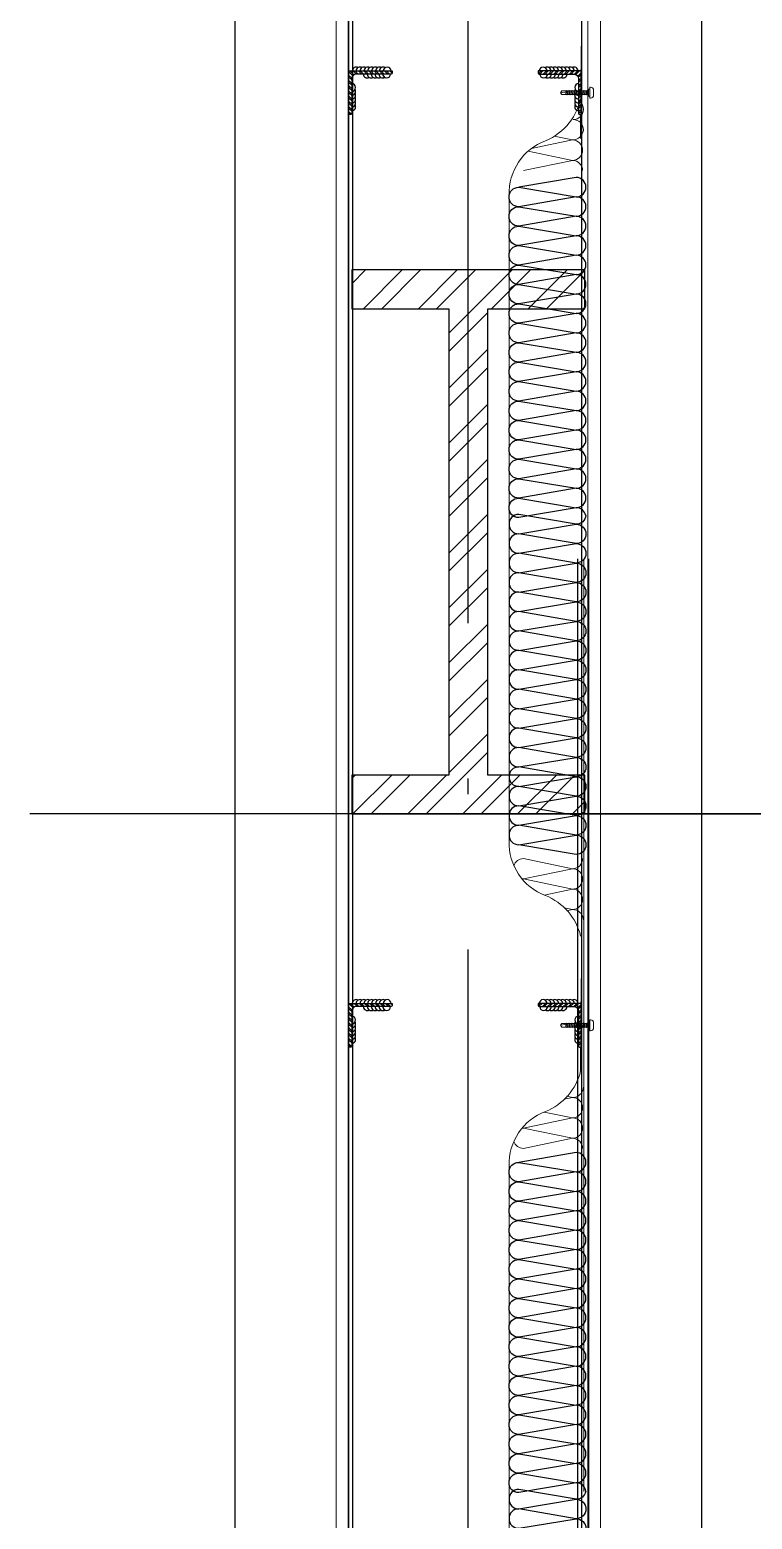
# Model space of a CAD drawing. Extents: x -1899985 to -450366, y 556196 to 2151267.
# Drawn here: x -1498085 to -1497155, y 573600 to 575516 of the extents above; entities that cross this region are included whole.
import ezdxf
from ezdxf.xclip import XClip

# ---------------------------------------------------------------- set-up
doc = ezdxf.new("R2010")
doc.units = 0
doc.header["$LTSCALE"] = 1000
doc.header["$MEASUREMENT"] = 0
doc.header["$XCLIPFRAME"] = 2
doc.linetypes.add('DOTE', pattern=[2.4200000000000004, 2, -0.2, 0.02, -0.2])
doc.linetypes.add('ZN-DASH', pattern=[0.35, 0.25, -0.1])
for name, color, linetype in [('!ZN1-填充-8', 8, 'Continuous'), ('!ZN4-焊缝-8', 8, 'Continuous'), ('!ZN5-钢材投影-40', 40, 'Continuous'), ('!ZN5-钢材断面-2', 2, 'Continuous'), ('!ZN6-虚线-8', 8, 'ZN-DASH'), ('A-AXIS-DOTE', 14, 'DOTE'), ('A-LIN-V', 9, 'Continuous'), ('COLUMN', 9, 'Continuous'), ('DIM_ELEV', 3, 'Continuous'), ('Fill', 8, 'Continuous'), ('建-墙-填充', 8, 'Continuous'), ('建-柱-钢', 9, 'Continuous')]:
    doc.layers.add(name, color=color, linetype=linetype)
doc.layers.add('0_INSULATION', color=252, linetype='Continuous', lineweight=9, transparency=0.2)
doc.layers.add('0_SCREW RIVET', color=4, linetype='Continuous', lineweight=15)
doc.layers.add('彩钢板', color=6, linetype='Continuous', lineweight=15)

# ---------------------------------------------------------------- blocks, each defined once
blk = doc.blocks.new('G$C845E5159')
at = {"layer": 'COLUMN'}
blk.add_lwpolyline([(300.0000000009313, 699.9999999990687), (300.0000000006985, -11000.00000000093), (-299.9999999993015, -11000.00000000093), (-299.9999999995343, 699.9999999990687), (300.0000000009313, 699.9999999990687)], dxfattribs=at)
blk = doc.blocks.new('2342432')
at = {"layer": '0_INSULATION'}
for p, q in [((-1752476.222162217, 571392.5077114896), (-1752487.106872022, 571390.2451245631)), ((-1752483.533879833, 571394.0249372249), (-1752476.222162217, 571392.5077114896)), ((-1752512.567488662, 571373.8285616783), (-1752476.217608388, 571366.2857411366)), ((-1752476.217608388, 571366.2857411366), (-1752539.343846043, 571353.1637927708)), ((-1752539.343846043, 571353.1637927708), (-1752476.21305456, 571340.0637707837)), ((-1752476.21305456, 571340.0637707837), (-1752539.339292215, 571326.9418224179)), ((-1752557.82251229, 570885.4520361924), (-1752557.82251229, 571304.499488759)), ((-1752557.82251229, 571298.9105479163), (-1752557.82251229, 570885.4520361924)), ((-1752557.82251229, 570473.2973347078), (-1752557.82251229, 570885.4520361924)), ((-1752539.393938156, 570441.6054666529), (-1752476.263146673, 570428.5054446658)), ((-1752476.263146673, 570428.5054446658), (-1752533.280449516, 570416.653350645)), ((-1752529.075160942, 570413.2432324134), (-1752476.258592844, 570402.2834743129)), ((-1752476.258592844, 570402.2834743129), (-1752499.786543443, 570397.392757483))]:
    blk.add_line(p, q, dxfattribs=at)
for centre, radius, start, end in [((-1752539.406364597, 571444.6588107727), 75.75861058733942, 292.1666433691794, 346.2521164814142), ((-1752485.854372671, 571306.9565950143), 72.01007215283161, 110.2875112846233, 181.9554091079993), ((-1752485.854372671, 570470.8402284525), 72.0100721528292, 178.0445908920007, 249.7124887153767), ((-1752540.959601969, 570332.4043017481), 77.0328910046967, 9.827985264069547, 66.96933935180967)]:
    blk.add_arc(centre, radius, start, end, dxfattribs=at)
at = {"layer": '0_INSULATION', "extrusion": (0, 0, -1)}
for centre, major_axis, ratio, start_param, end_param in [((-1752475.473387921, 571405.8577878777), (-8.381229425083259, -10.65084468578086), 0.9607585218752868, 4.082779993727787, 5.653576320523127), ((-1752476.219885302, 571379.396726313), (-0.002276914641104071, 13.11098517646307), 0.98825321593543, 3.22430970811638e-11, 1.570796326826422), ((-1752476.219885302, 571379.396726313), (-0.002276913998807523, 13.11098517644863), 0.9882532159365272, 1.570796326776899, 3.141592653572465), ((-1752539.341569129, 571340.0528075944), (-0.002276913227591154, 13.11098517646332), 0.9882532159332102, 6.139661749825465, 6.283185307102736), ((-1752539.346122958, 571366.2747779473), (-0.002276913227591154, 13.11098517646332), 0.9882532159332102, 3.141592653512943, 3.269368162938339), ((-1752476.215331474, 571353.1747559601), (-0.002276914641104071, 13.11098517646307), 0.98825321593543, 3.22430970811638e-11, 1.570796326826422), ((-1752476.215331474, 571353.1747559601), (-0.002276913998807523, 13.11098517644863), 0.9882532159365272, 1.570796326776899, 3.141592653572465), ((-1752539.341569129, 571340.0528075944), (-0.002276913227591154, 13.11098517646332), 0.9882532159332102, 3.141592653512943, 4.40714468953711), ((-1752476.210777646, 571326.9527856073), (-0.002276914641104071, 13.11098517646307), 0.98825321593543, 3.22430970811638e-11, 1.570796326826422), ((-1752476.265423587, 570441.6164298422), (-0.002276913998807523, 13.11098517644863), 0.9882532159365272, 1.570796326776899, 3.141592653572465), ((-1752476.260869759, 570415.3944594894), (-0.002276914641104071, 13.11098517646307), 0.98825321593543, 3.22430970811638e-11, 1.570796326826422), ((-1752476.260869759, 570415.3944594894), (-0.002276913998807523, 13.11098517644863), 0.9882532159365272, 1.570796326776899, 3.141592653572465), ((-1752475.505270505, 570388.9335664853), (-8.38537677501672, 10.64778926701664), 0.9607471217953485, 0.6296547296342334, 2.200451056428872), ((-1752475.25631593, 570389.1724891365), (-0.002276913998807523, 13.11098517644863), 0.9882532159365272, 1.570796326776899, 3.141592653572465), ((-1752475.251762102, 570362.9505187835), (-0.002276914641104071, 13.11098517646307), 0.98825321593543, 3.22430970811638e-11, 1.570796326826422), ((-1752475.251762102, 570362.9505187835), (-0.002276913998807523, 13.11098517644863), 0.9882532159365272, 1.570796326776899, 2.416555155843697)]:
    blk.add_ellipse(centre, major_axis=major_axis, ratio=ratio, start_param=start_param, end_param=end_param, dxfattribs=at)
at = {"layer": 'Fill'}
for points in [[(-1752459.074004782, 570885.4520361924, 0.385562676401207), (-1752471.513043955, 570896.7190299229), (-1752545.492588243, 570884.0489539708, -1), (-1752545.492588243, 570909.0489539708), (-1752471.513043955, 570896.7190299229, 1), (-1752471.513043955, 570921.7190299229), (-1752545.492588243, 570909.0489539708, -1), (-1752545.492588243, 570934.0489539708), (-1752471.513043955, 570921.7190299229, 1), (-1752471.513043955, 570946.7190299229), (-1752545.492588243, 570934.0489539708, -1), (-1752545.492588243, 570959.0489539708), (-1752471.513043955, 570946.7190299229, 1), (-1752471.513043955, 570971.7190299229), (-1752545.492588243, 570959.0489539708, -1), (-1752545.492588243, 570984.0489539708), (-1752471.513043955, 570971.7190299229, 1), (-1752471.513043955, 570996.7190299229), (-1752545.492588243, 570984.0489539708, -1), (-1752545.492588243, 571009.0489539708), (-1752471.513043955, 570996.7190299229, 1), (-1752471.513043955, 571021.7190299229), (-1752545.492588243, 571009.0489539708, -1), (-1752545.492588243, 571034.0489539708), (-1752471.513043955, 571021.7190299229, 1), (-1752471.513043955, 571046.7190299229), (-1752545.492588243, 571034.0489539708, -1), (-1752545.492588243, 571059.0489539708), (-1752471.513043955, 571046.7190299229, 1), (-1752471.513043955, 571071.7190299229), (-1752545.492588243, 571059.0489539708, -1), (-1752545.492588243, 571084.0489539708), (-1752471.513043955, 571071.7190299229, 1), (-1752471.513043955, 571096.7190299229), (-1752545.492588243, 571084.0489539708, -1), (-1752545.492588243, 571109.0489539708), (-1752471.513043955, 571096.7190299229, 1), (-1752471.513043955, 571121.7190299229), (-1752545.492588243, 571109.0489539708, -1), (-1752545.492588243, 571134.0489539708), (-1752471.513043955, 571121.7190299229, 1), (-1752471.513043955, 571146.7190299229), (-1752545.492588243, 571134.0489539708, -1), (-1752545.492588243, 571159.0489539708), (-1752471.513043955, 571146.7190299229, 1), (-1752471.513043955, 571171.7190299229), (-1752545.492588243, 571159.0489539708, -1), (-1752545.492588243, 571184.0489539708), (-1752471.513043955, 571171.7190299229, 1), (-1752471.513043955, 571196.7190299229), (-1752545.492588243, 571184.0489539708, -1), (-1752545.492588243, 571209.0489539708), (-1752471.513043955, 571196.7190299229, 1), (-1752471.513043955, 571221.7190299229), (-1752545.492588243, 571209.0489539708, -1), (-1752545.492588243, 571234.0489539708), (-1752471.513043955, 571221.7190299229, 1), (-1752471.513043955, 571246.7190299229), (-1752545.492588243, 571234.0489539708, -1), (-1752545.492588243, 571259.0489539708), (-1752471.513043955, 571246.7190299229, 1), (-1752471.513043955, 571271.7190299229), (-1752545.492588243, 571259.0489539708, -1), (-1752545.492588243, 571284.0489539708), (-1752471.513043955, 571271.7190299229, 1), (-1752471.513043955, 571296.7190299229), (-1752545.492588243, 571284.0489539708, -1), (-1752545.492588243, 571309.0489539708), (-1752471.513043955, 571296.7190299229, 1), (-1752471.513043955, 571321.7190299229), (-1752545.492588243, 571309.0489539708)], [(-1752459.273168057, 570885.4520361924, -0.3555469555555305), (-1752471.513043955, 570875.4888527013), (-1752545.492588243, 570888.1589286533, 1), (-1752545.492588243, 570863.1589286533), (-1752471.513043955, 570875.4888527013, -1), (-1752471.513043955, 570850.4888527013), (-1752545.492588243, 570863.1589286533, 1), (-1752545.492588243, 570838.1589286533), (-1752471.513043955, 570850.4888527013, -1), (-1752471.513043955, 570825.4888527013), (-1752545.492588243, 570838.1589286533, 1), (-1752545.492588243, 570813.1589286533), (-1752471.513043955, 570825.4888527013, -1), (-1752471.513043955, 570800.4888527013), (-1752545.492588243, 570813.1589286533, 1), (-1752545.492588243, 570788.1589286533), (-1752471.513043955, 570800.4888527013, -1), (-1752471.513043955, 570775.4888527013), (-1752545.492588243, 570788.1589286533, 1), (-1752545.492588243, 570763.1589286533), (-1752471.513043955, 570775.4888527013, -1), (-1752471.513043955, 570750.4888527013), (-1752545.492588243, 570763.1589286533, 1), (-1752545.492588243, 570738.1589286533), (-1752471.513043955, 570750.4888527013, -1), (-1752471.513043955, 570725.4888527013), (-1752545.492588243, 570738.1589286533, 1), (-1752545.492588243, 570713.1589286533), (-1752471.513043955, 570725.4888527013, -1), (-1752471.513043955, 570700.4888527013), (-1752545.492588243, 570713.1589286533, 1), (-1752545.492588243, 570688.1589286533), (-1752471.513043955, 570700.4888527013, -1), (-1752471.513043955, 570675.4888527013), (-1752545.492588243, 570688.1589286533, 1), (-1752545.492588243, 570663.1589286533), (-1752471.513043955, 570675.4888527013, -1), (-1752471.513043955, 570650.4888527013), (-1752545.492588243, 570663.1589286533, 1), (-1752545.492588243, 570638.1589286533), (-1752471.513043955, 570650.4888527013, -1), (-1752471.513043955, 570625.4888527013), (-1752545.492588243, 570638.1589286533, 1), (-1752545.492588243, 570613.1589286533), (-1752471.513043955, 570625.4888527013, -1), (-1752471.513043955, 570600.4888527013), (-1752545.492588243, 570613.1589286533, 1), (-1752545.492588243, 570588.1589286533), (-1752471.513043955, 570600.4888527013, -1), (-1752471.513043955, 570575.4888527013), (-1752545.492588243, 570588.1589286533, 1), (-1752545.492588243, 570563.1589286533), (-1752471.513043955, 570575.4888527013, -1), (-1752471.513043955, 570550.4888527013), (-1752545.492588243, 570563.1589286533, 1), (-1752545.492588243, 570538.1589286533), (-1752471.513043955, 570550.4888527013, -1), (-1752471.513043955, 570525.4888527013), (-1752545.492588243, 570538.1589286533, 1), (-1752545.492588243, 570513.1589286533), (-1752471.513043955, 570525.4888527013, -1), (-1752471.513043955, 570500.4888527013), (-1752545.492588243, 570513.1589286533, 1), (-1752545.492588243, 570488.1589286533), (-1752471.513043955, 570500.4888527013, -1), (-1752471.513043955, 570475.4888527013), (-1752545.492588243, 570488.1589286533, 1), (-1752545.492588243, 570463.1589286533), (-1752471.513043955, 570475.4888527013, -1), (-1752471.513043955, 570450.4888527013), (-1752545.492588243, 570463.1589286533)]]:
    blk.add_lwpolyline(points, format="xyb", dxfattribs=at)
blk = doc.blocks.new('ZN-角钢56X56X4')
at = {"layer": '!ZN1-填充-8'}
h = blk.add_hatch(dxfattribs=at)
h.set_pattern_fill('ANSI32', color=256, scale=0.5, style=0)
h.set_pattern_definition([(45, (0, 0), (-3.367596045400933, 3.367596045400933), []), (45, (2.245065, 0), (-3.367596045400933, 3.367596045400933), [])])
edge = h.paths.add_edge_path()
edge.add_line((0, 0), (-1.243449787580175e-14, 56))
edge.add_line((0, 56), (2.66666666666606, 56))
edge.add_arc((2.666666666665151, 54.66666666666515), 1.333333333334849, 359.9999999999609, 89.99999999996089, ccw=False)
edge.add_line((4, 54.66666666666424), (4.00000000000001, 10))
edge.add_arc((10, 10), 6, 180, 270)
edge.add_line((10, 4), (54.66666666666606, 4.00000000000001))
edge.add_arc((54.66666666666515, 2.666666666665151), 1.333333333334849, 359.9999999999609, 89.99999999996089, ccw=False)
edge.add_line((56, 2.666666666664241), (56, 0))
edge.add_line((56, 0), (0, -1.243449787580175e-14))
at = {"layer": '!ZN5-钢材断面-2'}
blk.add_lwpolyline([(0, 0), (0, 56), (2.66666666666606, 56, -0.4142135623730951), (4, 54.66666666666424), (4, 10, 0.4142135623730951), (10, 4), (54.66666666666606, 4, -0.4142135623730951), (56, 2.666666666664241), (56, 0), (0, 0)], format="xyb", dxfattribs=at)
blk = doc.blocks.new('G$CBF9D2CED')
at = {"layer": '建-墙-填充'}
h = blk.add_hatch(dxfattribs=at)
h.set_pattern_fill('金属', color=256, scale=20, style=0)
h.set_pattern_definition([(45, (0, 0), (-35.35533905932738, 35.35533905932738), []), (45, (23.570226, 0), (-35.35533905932738, 35.35533905932738), [])])
h.paths.add_polyline_path([(-150.0000014852267, 2.117594704031944e-07), (-150.0000014852267, -49.99999992363155), (-25, -50), (-24.99999997392297, -649.9999995322432), (-150.0000006088521, -649.9999998990679), (-150.0000004386529, -700.0000004129251), (150.000001758337, -700.0000000594882), (150.0000015965197, -650.0000006910414), (24.99999989033677, -650.0000002298038), (25, -50), (149.9999985147733, -49.99999992363155), (149.9999985147733, 7.636845111846924e-08)])
at = {"layer": '建-柱-钢'}
for p, q in [((-150.0000014852267, 2.117594704031944e-07), (-150.0000014852267, -49.99999992363155)), ((149.9999985147733, 7.636845111846924e-08), (-150.0000014852267, 2.117594704031944e-07)), ((149.9999985147733, -49.99999992363155), (149.9999985147733, 7.636845111846924e-08)), ((-150.0000014852267, -49.99999992363155), (-25, -50)), ((-25, -50), (-24.99999997392297, -649.9999995322432)), ((24.99999989033677, -650.0000002298038), (25, -50)), ((25, -50), (149.9999985147733, -49.99999992363155)), ((-24.99999997392297, -649.9999995322432), (-150.0000006088521, -649.9999998990679)), ((-150.0000006088521, -649.9999998990679), (-150.0000004386529, -700.0000004129251)), ((150.0000015965197, -650.0000006910414), (24.99999989033677, -650.0000002298038)), ((150.000001758337, -700.0000000594882), (150.0000015965197, -650.0000006910414)), ((-150.0000004386529, -700.0000004129251), (150.000001758337, -700.0000000594882))]:
    blk.add_line(p, q, dxfattribs=at)

msp = doc.modelspace()

# ---------------------------------------------------------------- linework, layer by layer
at = {"layer": '!ZN4-焊缝-8', "color": 8, "ltscale": 20}
for centre, radius, start, end in [((-1497664.714990389, 575463.4520262489), 4.999999999990565, 60.00000000003008, 180), ((-1497659.714990389, 575463.4520262489), 4.999999999990565, 60.00000000003008, 180), ((-1497659.714990389, 575463.4520262489), 4.999999999985448, 119.9999999999699, 180), ((-1497654.714990389, 575463.4520262489), 4.999999999990565, 60.00000000003008, 180), ((-1497654.714990389, 575463.4520262489), 4.999999999985448, 119.9999999999699, 180), ((-1497650.307077262, 575459.4520262489), 4.999999999990565, 180, 299.99999999997), ((-1497649.714990389, 575463.4520262489), 4.999999999990565, 60.00000000003008, 180), ((-1497649.714990389, 575463.4520262489), 4.999999999985448, 119.9999999999699, 180), ((-1497645.307077262, 575459.4520262489), 4.999999999990565, 180, 299.99999999997), ((-1497645.307077262, 575459.4520262489), 5, 180, 240.00000000003), ((-1497644.714990389, 575463.4520262489), 4.999999999990565, 60.00000000003008, 180), ((-1497644.714990389, 575463.4520262489), 4.999999999985448, 119.9999999999699, 180), ((-1497640.307077262, 575459.4520262489), 4.999999999990565, 180, 299.99999999997), ((-1497640.307077262, 575459.4520262489), 5, 180, 240.00000000003), ((-1497639.714990389, 575463.4520262489), 4.999999999990565, 60.00000000003008, 180), ((-1497639.714990389, 575463.4520262489), 4.999999999985448, 119.9999999999699, 180), ((-1497635.307077262, 575459.4520262489), 4.999999999990565, 180, 299.99999999997), ((-1497635.307077262, 575459.4520262489), 5, 180, 240.00000000003), ((-1497634.714990389, 575463.4520262489), 4.999999999990565, 60.00000000003008, 180), ((-1497634.714990389, 575463.4520262489), 4.999999999985448, 119.9999999999699, 180), ((-1497630.307077262, 575459.4520262489), 4.999999999990565, 180, 299.99999999997), ((-1497630.307077262, 575459.4520262489), 5, 180, 240.00000000003), ((-1497629.714990389, 575463.4520262489), 4.999999999990565, 60.00000000003008, 180), ((-1497629.714990389, 575463.4520262489), 5, 119.9999999999699, 180), ((-1497625.307077262, 575459.4520262489), 5, 180, 0), ((-1497625.307077262, 575459.4520262489), 5, 180, 240.00000000003), ((-1497624.714990389, 575463.4520262489), 5, 0, 180), ((-1497624.714990389, 575463.4520262489), 5, 119.9999999999699, 180), ((-1497424.061342844, 575463.4520262489), 5, 0, 180), ((-1497423.469255971, 575459.4520262489), 5, 180, 0), ((-1497419.061342844, 575463.4520262489), 4.999999999990565, 0, 119.9999999999699), ((-1497424.061342844, 575463.4520262489), 5, 0, 60.00000000003008), ((-1497423.469255971, 575459.4520262489), 5, 299.99999999997, 0), ((-1497418.469255971, 575459.4520262489), 4.999999999990565, 240.00000000003, 0), ((-1497414.061342844, 575463.4520262489), 4.999999999990565, 0, 119.9999999999699), ((-1497419.061342844, 575463.4520262489), 5, 0, 60.00000000003008), ((-1497418.469255971, 575459.4520262489), 5, 299.99999999997, 0), ((-1497413.469255971, 575459.4520262489), 4.999999999990565, 240.00000000003, 0), ((-1497409.061342844, 575463.4520262489), 4.999999999990565, 0, 119.9999999999699), ((-1497414.061342844, 575463.4520262489), 4.999999999985448, 0, 60.00000000003008), ((-1497413.469255971, 575459.4520262489), 5, 299.99999999997, 0), ((-1497408.469255971, 575459.4520262489), 4.999999999990565, 240.00000000003, 0), ((-1497404.061342844, 575463.4520262489), 4.999999999990565, 0, 119.9999999999699), ((-1497409.061342844, 575463.4520262489), 4.999999999985448, 0, 60.00000000003008), ((-1497408.469255971, 575459.4520262489), 5, 299.99999999997, 0), ((-1497403.469255971, 575459.4520262489), 4.999999999990565, 240.00000000003, 0), ((-1497399.061342844, 575463.4520262489), 4.999999999990565, 0, 119.9999999999699), ((-1497404.061342844, 575463.4520262489), 4.999999999985448, 0, 60.00000000003008), ((-1497403.469255971, 575459.4520262489), 5, 299.99999999997, 0), ((-1497398.469255971, 575459.4520262489), 4.999999999990565, 240.00000000003, 0), ((-1497394.061342844, 575463.4520262489), 4.999999999990565, 0, 119.9999999999699), ((-1497399.061342844, 575463.4520262489), 4.999999999985448, 0, 60.00000000003008), ((-1497389.061342844, 575463.4520262489), 4.999999999990565, 0, 119.9999999999699), ((-1497394.061342844, 575463.4520262489), 4.999999999985448, 0, 60.00000000003008), ((-1497384.061342844, 575463.4520262489), 4.999999999990565, 0, 119.9999999999699), ((-1497389.061342844, 575463.4520262489), 4.999999999985448, 0, 60.00000000003008), ((-1497670.388166617, 575442.2567130795), 5, 270, 90), ((-1497670.388166617, 575442.2567130795), 4.999999999985448, 270, 330.0000000023311), ((-1497670.388166617, 575437.2567130795), 4.999999999990565, 270, 29.99999999766878), ((-1497670.388166617, 575437.2567130795), 4.999999999985448, 270, 330.0000000023311), ((-1497670.388166617, 575432.2567130795), 4.999999999990565, 270, 29.99999999766878), ((-1497378.388166617, 575442.2567130795), 5, 90, 270), ((-1497378.388166617, 575437.2567130795), 4.999999999990565, 150.0000000023312, 270), ((-1497378.388166617, 575432.2567130795), 4.999999999990565, 150.0000000023312, 270), ((-1497378.388166617, 575442.2567130795), 4.999999999985448, 209.9999999976687, 270), ((-1497378.388166617, 575437.2567130795), 4.999999999985448, 209.9999999976687, 270), ((-1497670.388166617, 575432.2567130795), 4.999999999985448, 270, 330.0000000023311), ((-1497670.388166617, 575427.2567130795), 4.999999999990565, 270, 29.99999999766878), ((-1497670.388166617, 575427.2567130795), 4.999999999985448, 270, 330.0000000023311), ((-1497670.388166617, 575422.2567130795), 4.999999999990565, 270, 29.99999999766878), ((-1497670.388166617, 575422.2567130795), 4.999999999985448, 270, 330.0000000023311), ((-1497670.388166617, 575417.2567130795), 4.999999999990565, 270, 29.99999999766878), ((-1497378.388166617, 575427.2567130795), 4.999999999990565, 150.0000000023312, 270), ((-1497378.388166617, 575422.2567130795), 4.999999999990565, 150.0000000023312, 270), ((-1497378.388166617, 575417.2567130795), 4.999999999990565, 150.0000000023312, 270), ((-1497378.388166617, 575432.2567130795), 4.999999999985448, 209.9999999976687, 270), ((-1497378.388166617, 575427.2567130795), 4.999999999985448, 209.9999999976687, 270), ((-1497378.388166617, 575422.2567130795), 4.999999999985448, 209.9999999976687, 270), ((-1497664.714990389, 574263.4520262489), 4.999999999990565, 60.00000000003008, 180), ((-1497659.714990389, 574263.4520262489), 4.999999999990565, 60.00000000003008, 180), ((-1497659.714990389, 574263.4520262489), 4.999999999985448, 119.9999999999699, 180), ((-1497654.714990389, 574263.4520262489), 4.999999999990565, 60.00000000003008, 180), ((-1497654.714990389, 574263.4520262489), 4.999999999985448, 119.9999999999699, 180), ((-1497649.714990389, 574263.4520262489), 4.999999999990565, 60.00000000003008, 180), ((-1497649.714990389, 574263.4520262489), 4.999999999985448, 119.9999999999699, 180), ((-1497644.714990389, 574263.4520262489), 4.999999999990565, 60.00000000003008, 180), ((-1497644.714990389, 574263.4520262489), 4.999999999985448, 119.9999999999699, 180), ((-1497639.714990389, 574263.4520262489), 4.999999999990565, 60.00000000003008, 180), ((-1497639.714990389, 574263.4520262489), 4.999999999985448, 119.9999999999699, 180), ((-1497634.714990389, 574263.4520262489), 4.999999999990565, 60.00000000003008, 180), ((-1497634.714990389, 574263.4520262489), 4.999999999985448, 119.9999999999699, 180), ((-1497629.714990389, 574263.4520262489), 4.999999999990565, 60.00000000003008, 180), ((-1497629.714990389, 574263.4520262489), 5, 119.9999999999699, 180), ((-1497624.714990389, 574263.4520262489), 5, 0, 180), ((-1497624.714990389, 574263.4520262489), 5, 119.9999999999699, 180), ((-1497424.061342844, 574263.4520262489), 5, 0, 180), ((-1497419.061342844, 574263.4520262489), 4.999999999990565, 0, 119.9999999999699), ((-1497424.061342844, 574263.4520262489), 5, 0, 60.00000000003008), ((-1497414.061342844, 574263.4520262489), 4.999999999990565, 0, 119.9999999999699), ((-1497419.061342844, 574263.4520262489), 5, 0, 60.00000000003008), ((-1497409.061342844, 574263.4520262489), 4.999999999990565, 0, 119.9999999999699), ((-1497414.061342844, 574263.4520262489), 4.999999999985448, 0, 60.00000000003008), ((-1497404.061342844, 574263.4520262489), 4.999999999990565, 0, 119.9999999999699), ((-1497409.061342844, 574263.4520262489), 4.999999999985448, 0, 60.00000000003008), ((-1497399.061342844, 574263.4520262489), 4.999999999990565, 0, 119.9999999999699), ((-1497404.061342844, 574263.4520262489), 4.999999999985448, 0, 60.00000000003008), ((-1497394.061342844, 574263.4520262489), 4.999999999990565, 0, 119.9999999999699), ((-1497399.061342844, 574263.4520262489), 4.999999999985448, 0, 60.00000000003008), ((-1497389.061342844, 574263.4520262489), 4.999999999990565, 0, 119.9999999999699), ((-1497394.061342844, 574263.4520262489), 4.999999999985448, 0, 60.00000000003008), ((-1497384.061342844, 574263.4520262489), 4.999999999990565, 0, 119.9999999999699), ((-1497389.061342844, 574263.4520262489), 4.999999999985448, 0, 60.00000000003008), ((-1497670.388166617, 574242.2567130795), 5, 270, 90), ((-1497650.307077262, 574259.4520262489), 4.999999999990565, 180, 299.99999999997), ((-1497645.307077262, 574259.4520262489), 4.999999999990565, 180, 299.99999999997), ((-1497645.307077262, 574259.4520262489), 5, 180, 240.00000000003), ((-1497640.307077262, 574259.4520262489), 4.999999999990565, 180, 299.99999999997), ((-1497640.307077262, 574259.4520262489), 5, 180, 240.00000000003), ((-1497635.307077262, 574259.4520262489), 4.999999999990565, 180, 299.99999999997), ((-1497635.307077262, 574259.4520262489), 5, 180, 240.00000000003), ((-1497630.307077262, 574259.4520262489), 4.999999999990565, 180, 299.99999999997), ((-1497630.307077262, 574259.4520262489), 5, 180, 240.00000000003), ((-1497625.307077262, 574259.4520262489), 5, 180, 0), ((-1497625.307077262, 574259.4520262489), 5, 180, 240.00000000003), ((-1497423.469255971, 574259.4520262489), 5, 180, 0), ((-1497423.469255971, 574259.4520262489), 5, 299.99999999997, 0), ((-1497418.469255971, 574259.4520262489), 4.999999999990565, 240.00000000003, 0), ((-1497418.469255971, 574259.4520262489), 5, 299.99999999997, 0), ((-1497413.469255971, 574259.4520262489), 4.999999999990565, 240.00000000003, 0), ((-1497413.469255971, 574259.4520262489), 5, 299.99999999997, 0), ((-1497408.469255971, 574259.4520262489), 4.999999999990565, 240.00000000003, 0), ((-1497408.469255971, 574259.4520262489), 5, 299.99999999997, 0), ((-1497403.469255971, 574259.4520262489), 4.999999999990565, 240.00000000003, 0), ((-1497403.469255971, 574259.4520262489), 5, 299.99999999997, 0), ((-1497398.469255971, 574259.4520262489), 4.999999999990565, 240.00000000003, 0), ((-1497378.388166617, 574242.2567130795), 5, 90, 270), ((-1497670.388166617, 574242.2567130795), 4.999999999985448, 270, 330.0000000023311), ((-1497670.388166617, 574237.2567130795), 4.999999999990565, 270, 29.99999999766878), ((-1497670.388166617, 574237.2567130795), 4.999999999985448, 270, 330.0000000023311), ((-1497670.388166617, 574232.2567130795), 4.999999999990565, 270, 29.99999999766878), ((-1497670.388166617, 574232.2567130795), 4.999999999985448, 270, 330.0000000023311), ((-1497670.388166617, 574227.2567130795), 4.999999999990565, 270, 29.99999999766878), ((-1497670.388166617, 574227.2567130795), 4.999999999985448, 270, 330.0000000023311), ((-1497670.388166617, 574222.2567130795), 4.999999999990565, 270, 29.99999999766878), ((-1497378.388166617, 574237.2567130795), 4.999999999990565, 150.0000000023312, 270), ((-1497378.388166617, 574232.2567130795), 4.999999999990565, 150.0000000023312, 270), ((-1497378.388166617, 574227.2567130795), 4.999999999990565, 150.0000000023312, 270), ((-1497378.388166617, 574222.2567130795), 4.999999999990565, 150.0000000023312, 270), ((-1497378.388166617, 574242.2567130795), 4.999999999985448, 209.9999999976687, 270), ((-1497378.388166617, 574237.2567130795), 4.999999999985448, 209.9999999976687, 270), ((-1497378.388166617, 574232.2567130795), 4.999999999985448, 209.9999999976687, 270), ((-1497378.388166617, 574227.2567130795), 4.999999999985448, 209.9999999976687, 270), ((-1497670.388166617, 574222.2567130795), 4.999999999985448, 270, 330.0000000023311), ((-1497670.388166617, 574217.2567130795), 4.999999999990565, 270, 29.99999999766878), ((-1497378.388166617, 574217.2567130795), 4.999999999990565, 150.0000000023312, 270), ((-1497378.388166617, 574222.2567130795), 4.999999999985448, 209.9999999976687, 270)]:
    msp.add_arc(centre, radius, start, end, dxfattribs=at)
at = {"layer": '!ZN5-钢材投影-40'}
for p, q in [((-1497674.388164188, 577964.4703352874), (-1497674.388166619, 574835.4520262489)), ((-1497374.388166619, 574835.4520262489), (-1497374.388164209, 577937.8994115869)), ((-1497674.388166616, 574835.4520262489), (-1497674.388166617, 573635.4520262489)), ((-1497374.388166617, 573635.4520262489), (-1497374.388166616, 574835.4520262489)), ((-1497674.388166616, 573635.4520262489), (-1497674.388166617, 573039.4520262489)), ((-1497374.388166617, 573039.4520262489), (-1497374.388166616, 573635.4520262489))]:
    msp.add_line(p, q, dxfattribs=at)
at = {"layer": '!ZN6-虚线-8', "ltscale": 30}
for p, q in [((-1497674.988164189, 577962.779262567), (-1497674.988166617, 574835.4520262489)), ((-1497669.388164177, 577978.5626079672), (-1497669.388166619, 574835.4520262489)), ((-1497674.988166617, 574835.4520262489), (-1497674.988166617, 573635.4520262489)), ((-1497669.388166616, 574835.4520262489), (-1497669.388166617, 573635.4520262489)), ((-1497379.388166617, 573635.4520262489), (-1497379.388166616, 574835.4520262489)), ((-1497365.788166617, 574835.4520262489), (-1497365.788166617, 573635.4520262489)), ((-1497674.988166617, 573635.4520262489), (-1497674.988166617, 573007.4520262489)), ((-1497669.388166616, 573635.4520262489), (-1497669.388166617, 573039.4520262489)), ((-1497379.388166617, 573039.4520262489), (-1497379.388166616, 573635.4520262489)), ((-1497365.788166617, 573635.4520262489), (-1497365.788166617, 573008.3704417999))]:
    msp.add_line(p, q, dxfattribs=at)
at = {"layer": '0_INSULATION'}
for p, q in [((-1497375.806659073, 575376.6547661719), (-1497375.045681214, 575495.5530965652)), ((-1497371.810997491, 574835.4520262489), (-1497371.810997491, 573635.4520262489)), ((-1497375.806659073, 574176.6547661719), (-1497375.045681214, 574295.5530965652))]:
    msp.add_line(p, q, dxfattribs=at)
at = {"layer": '0_SCREW RIVET'}
for p, q in [((-1497401.788166617, 575435.4520262489), (-1497399.987069353, 575437.7027338069)), ((-1497399.988697545, 575433.2020262489), (-1497401.788166617, 575435.4520262489)), ((-1497394.97729307, 575433.2020262489), (-1497399.988697545, 575433.2020262489)), ((-1497394.582941571, 575437.7020262489), (-1497399.987635566, 575437.7020262489)), ((-1497392.768959171, 575433.2020262916), (-1497394.475376827, 575433.2020262488)), ((-1497392.374607672, 575437.7020262916), (-1497394.081025328, 575437.7020262488)), ((-1497390.560625981, 575433.2020252307), (-1497392.26704303, 575433.2020251289)), ((-1497390.166274483, 575437.7020252307), (-1497391.872691531, 575437.7020251289)), ((-1497388.35229269, 575433.2020253325), (-1497390.058709739, 575433.2020252307)), ((-1497387.957941192, 575437.7020253325), (-1497389.66435824, 575437.7020252307)), ((-1497386.143959399, 575433.2020254344), (-1497387.850376447, 575433.2020253325)), ((-1497385.7496079, 575437.7020254344), (-1497387.456024949, 575437.7020253325)), ((-1497383.935626108, 575433.2020255361), (-1497385.642043156, 575433.2020254344)), ((-1497383.541274609, 575437.7020255361), (-1497385.247691658, 575437.7020254344)), ((-1497381.727292817, 575433.202025638), (-1497383.433709865, 575433.2020255361)), ((-1497381.332941318, 575437.702025638), (-1497383.039358366, 575437.7020255361)), ((-1497379.518959526, 575433.2020257397), (-1497381.225376574, 575433.202025638)), ((-1497379.124608027, 575437.7020257397), (-1497380.831025075, 575437.702025638)), ((-1497377.310626234, 575433.2020258416), (-1497379.017043283, 575433.2020257397)), ((-1497376.916274736, 575437.7020258416), (-1497378.622691784, 575437.7020257397)), ((-1497375.102292943, 575433.2020259434), (-1497376.808709992, 575433.2020258416)), ((-1497374.707941445, 575437.7020259434), (-1497376.414358493, 575437.7020258416)), ((-1497372.893959652, 575433.2020260452), (-1497374.6003767, 575433.2020259434)), ((-1497372.499608153, 575437.7020260452), (-1497374.206025202, 575437.7020259434)), ((-1497370.685626361, 575433.202026147), (-1497372.392043409, 575433.2020260452)), ((-1497370.291274862, 575437.702026147), (-1497371.99769191, 575437.7020260452)), ((-1497368.47729307, 575433.2020262489), (-1497370.183710118, 575433.202026147)), ((-1497368.082941571, 575437.7020262488), (-1497369.789358619, 575437.702026147)), ((-1497365.788166617, 575433.2020262489), (-1497367.975376827, 575433.2020262488)), ((-1497365.788166617, 575437.7020262489), (-1497367.581025328, 575437.7020262488)), ((-1497401.788166617, 574235.4520262489), (-1497399.987069353, 574237.7027338069)), ((-1497399.988697545, 574233.2020262489), (-1497401.788166617, 574235.4520262489)), ((-1497394.97729307, 574233.2020262489), (-1497399.988697545, 574233.2020262489)), ((-1497394.582941571, 574237.7020262489), (-1497399.987635566, 574237.7020262489)), ((-1497392.768959171, 574233.2020262916), (-1497394.475376827, 574233.2020262488)), ((-1497392.374607672, 574237.7020262916), (-1497394.081025328, 574237.7020262488)), ((-1497390.560625981, 574233.2020252307), (-1497392.26704303, 574233.2020251289)), ((-1497390.166274483, 574237.7020252307), (-1497391.872691531, 574237.7020251289)), ((-1497388.35229269, 574233.2020253325), (-1497390.058709739, 574233.2020252307)), ((-1497387.957941192, 574237.7020253325), (-1497389.66435824, 574237.7020252307)), ((-1497386.143959399, 574233.2020254344), (-1497387.850376447, 574233.2020253325)), ((-1497385.7496079, 574237.7020254344), (-1497387.456024949, 574237.7020253325)), ((-1497383.935626108, 574233.2020255361), (-1497385.642043156, 574233.2020254344)), ((-1497383.541274609, 574237.7020255361), (-1497385.247691658, 574237.7020254344)), ((-1497381.727292817, 574233.202025638), (-1497383.433709865, 574233.2020255361)), ((-1497381.332941318, 574237.702025638), (-1497383.039358366, 574237.7020255361)), ((-1497379.518959526, 574233.2020257397), (-1497381.225376574, 574233.202025638)), ((-1497379.124608027, 574237.7020257397), (-1497380.831025075, 574237.702025638)), ((-1497377.310626234, 574233.2020258416), (-1497379.017043283, 574233.2020257397)), ((-1497376.916274736, 574237.7020258416), (-1497378.622691784, 574237.7020257397)), ((-1497375.102292943, 574233.2020259434), (-1497376.808709992, 574233.2020258416)), ((-1497374.707941445, 574237.7020259434), (-1497376.414358493, 574237.7020258416)), ((-1497372.893959652, 574233.2020260452), (-1497374.6003767, 574233.2020259434)), ((-1497372.499608153, 574237.7020260452), (-1497374.206025202, 574237.7020259434)), ((-1497370.685626361, 574233.202026147), (-1497372.392043409, 574233.2020260452)), ((-1497370.291274862, 574237.702026147), (-1497371.99769191, 574237.7020260452)), ((-1497368.47729307, 574233.2020262489), (-1497370.183710118, 574233.202026147)), ((-1497368.082941571, 574237.7020262488), (-1497369.789358619, 574237.702026147)), ((-1497365.788166617, 574233.2020262489), (-1497367.975376827, 574233.2020262488)), ((-1497365.788166617, 574237.7020262489), (-1497367.581025328, 574237.7020262488))]:
    msp.add_line(p, q, dxfattribs=at)
for points in [[(-1497401.788166617, 575435.4520262489), (-1497393.162341717, 575436.7959801038), (-1497394.596612452, 575437.4340293311), (-1497394.631092073, 575437.4046480778), (-1497395.094062179, 575437.7022598392)], [(-1497394.174241792, 575436.6383201671), (-1497394.475376827, 575433.2020262488), (-1497394.770151782, 575432.7020262489), (-1497394.97729307, 575433.2020262489), (-1497394.683105984, 575436.5590361566)], [(-1497394.122975469, 575437.2233273323), (-1497394.081025328, 575437.7020262488), (-1497394.288166617, 575438.2020262489), (-1497394.582941571, 575437.7020262489), (-1497394.607219188, 575437.4249909719)], [(-1497401.788166617, 574235.4520262489), (-1497393.162341717, 574236.7959801038), (-1497394.596612452, 574237.4340293311), (-1497394.631092073, 574237.4046480778), (-1497395.094062179, 574237.7022598392)], [(-1497394.174241792, 574236.6383201671), (-1497394.475376827, 574233.2020262488), (-1497394.770151782, 574232.7020262489), (-1497394.97729307, 574233.2020262489), (-1497394.683105984, 574236.5590361566)], [(-1497394.122975469, 574237.2233273323), (-1497394.081025328, 574237.7020262488), (-1497394.288166617, 574238.2020262489), (-1497394.582941571, 574237.7020262489), (-1497394.607219188, 574237.4249909719)]]:
    msp.add_lwpolyline(points, dxfattribs=at)
for points in [[(-1497392.768959272, 575433.2020251289), (-1497392.374607774, 575437.7020251289), (-1497392.079832819, 575438.2020251289), (-1497391.872691531, 575437.7020251289), (-1497392.26704303, 575433.2020251289), (-1497392.561817984, 575432.7020251289)], [(-1497390.560625981, 575433.2020252307), (-1497390.166274483, 575437.7020252307), (-1497389.871499528, 575438.2020252307), (-1497389.66435824, 575437.7020252307), (-1497390.058709739, 575433.2020252307), (-1497390.353484693, 575432.7020252307)], [(-1497388.35229269, 575433.2020253325), (-1497387.957941192, 575437.7020253325), (-1497387.663166237, 575438.2020253325), (-1497387.456024949, 575437.7020253325), (-1497387.850376447, 575433.2020253325), (-1497388.145151402, 575432.7020253325)], [(-1497386.143959399, 575433.2020254344), (-1497385.7496079, 575437.7020254344), (-1497385.454832946, 575438.2020254344), (-1497385.247691658, 575437.7020254344), (-1497385.642043156, 575433.2020254344), (-1497385.936818111, 575432.7020254344)], [(-1497383.935626108, 575433.2020255362), (-1497383.541274609, 575437.7020255361), (-1497383.246499655, 575438.2020255361), (-1497383.039358366, 575437.7020255361), (-1497383.433709865, 575433.2020255361), (-1497383.72848482, 575432.7020255361)], [(-1497381.727292817, 575433.202025638), (-1497381.332941318, 575437.702025638), (-1497381.038166363, 575438.202025638), (-1497380.831025075, 575437.702025638), (-1497381.225376574, 575433.202025638), (-1497381.520151529, 575432.702025638)], [(-1497379.518959526, 575433.2020257398), (-1497379.124608027, 575437.7020257397), (-1497378.829833072, 575438.2020257397), (-1497378.622691784, 575437.7020257397), (-1497379.017043283, 575433.2020257397), (-1497379.311818237, 575432.7020257397)], [(-1497377.310626234, 575433.2020258416), (-1497376.916274736, 575437.7020258416), (-1497376.621499781, 575438.2020258416), (-1497376.414358493, 575437.7020258416), (-1497376.808709992, 575433.2020258416), (-1497377.103484946, 575432.7020258416)], [(-1497375.102292943, 575433.2020259434), (-1497374.707941445, 575437.7020259434), (-1497374.41316649, 575438.2020259434), (-1497374.206025202, 575437.7020259434), (-1497374.6003767, 575433.2020259434), (-1497374.895151655, 575432.7020259434)], [(-1497372.893959652, 575433.2020260452), (-1497372.499608153, 575437.7020260452), (-1497372.204833199, 575438.2020260452), (-1497371.99769191, 575437.7020260452), (-1497372.392043409, 575433.2020260452), (-1497372.686818364, 575432.7020260452)], [(-1497370.685626361, 575433.202026147), (-1497370.291274862, 575437.702026147), (-1497369.996499908, 575438.202026147), (-1497369.789358619, 575437.702026147), (-1497370.183710118, 575433.202026147), (-1497370.478485073, 575432.702026147)], [(-1497368.47729307, 575433.2020262489), (-1497368.082941571, 575437.7020262488), (-1497367.788166617, 575438.2020262488), (-1497367.581025328, 575437.7020262488), (-1497367.975376827, 575433.2020262488), (-1497368.270151782, 575432.7020262488)], [(-1497363.788166617, 575430.9520262488), (-1497363.788166617, 575439.9520262488), (-1497365.788166617, 575439.9520262489), (-1497365.788166617, 575430.9520262488)], [(-1497392.768959272, 574233.2020251289), (-1497392.374607774, 574237.7020251289), (-1497392.079832819, 574238.2020251289), (-1497391.872691531, 574237.7020251289), (-1497392.26704303, 574233.2020251289), (-1497392.561817984, 574232.7020251289)], [(-1497390.560625981, 574233.2020252307), (-1497390.166274483, 574237.7020252307), (-1497389.871499528, 574238.2020252307), (-1497389.66435824, 574237.7020252307), (-1497390.058709739, 574233.2020252307), (-1497390.353484693, 574232.7020252307)], [(-1497388.35229269, 574233.2020253325), (-1497387.957941192, 574237.7020253325), (-1497387.663166237, 574238.2020253325), (-1497387.456024949, 574237.7020253325), (-1497387.850376447, 574233.2020253325), (-1497388.145151402, 574232.7020253325)], [(-1497386.143959399, 574233.2020254344), (-1497385.7496079, 574237.7020254344), (-1497385.454832946, 574238.2020254344), (-1497385.247691658, 574237.7020254344), (-1497385.642043156, 574233.2020254344), (-1497385.936818111, 574232.7020254344)], [(-1497383.935626108, 574233.2020255362), (-1497383.541274609, 574237.7020255361), (-1497383.246499655, 574238.2020255361), (-1497383.039358366, 574237.7020255361), (-1497383.433709865, 574233.2020255361), (-1497383.72848482, 574232.7020255361)], [(-1497381.727292817, 574233.202025638), (-1497381.332941318, 574237.702025638), (-1497381.038166363, 574238.202025638), (-1497380.831025075, 574237.702025638), (-1497381.225376574, 574233.202025638), (-1497381.520151529, 574232.702025638)], [(-1497379.518959526, 574233.2020257398), (-1497379.124608027, 574237.7020257397), (-1497378.829833072, 574238.2020257397), (-1497378.622691784, 574237.7020257397), (-1497379.017043283, 574233.2020257397), (-1497379.311818237, 574232.7020257397)], [(-1497377.310626234, 574233.2020258416), (-1497376.916274736, 574237.7020258416), (-1497376.621499781, 574238.2020258416), (-1497376.414358493, 574237.7020258416), (-1497376.808709992, 574233.2020258416), (-1497377.103484946, 574232.7020258416)], [(-1497375.102292943, 574233.2020259434), (-1497374.707941445, 574237.7020259434), (-1497374.41316649, 574238.2020259434), (-1497374.206025202, 574237.7020259434), (-1497374.6003767, 574233.2020259434), (-1497374.895151655, 574232.7020259434)], [(-1497372.893959652, 574233.2020260452), (-1497372.499608153, 574237.7020260452), (-1497372.204833199, 574238.2020260452), (-1497371.99769191, 574237.7020260452), (-1497372.392043409, 574233.2020260452), (-1497372.686818364, 574232.7020260452)], [(-1497370.685626361, 574233.202026147), (-1497370.291274862, 574237.702026147), (-1497369.996499908, 574238.202026147), (-1497369.789358619, 574237.702026147), (-1497370.183710118, 574233.202026147), (-1497370.478485073, 574232.702026147)], [(-1497368.47729307, 574233.2020262489), (-1497368.082941571, 574237.7020262488), (-1497367.788166617, 574238.2020262488), (-1497367.581025328, 574237.7020262488), (-1497367.975376827, 574233.2020262488), (-1497368.270151782, 574232.7020262488)], [(-1497363.788166617, 574230.9520262488), (-1497363.788166617, 574239.9520262488), (-1497365.788166617, 574239.9520262489), (-1497365.788166617, 574230.9520262488)]]:
    msp.add_lwpolyline(points, close=True, dxfattribs=at)
for points in [[(-1497363.052475858, 575428.4520262489, 0.4142135623730904), (-1497359.052475858, 575432.4520262488), (-1497359.052475858, 575438.4520262488, 0.4142135623731018), (-1497363.052475858, 575442.4520262489), (-1497363.038166617, 575442.4520262488), (-1497363.788166617, 575442.4520262488), (-1497363.788166617, 575428.4520262488), (-1497363.038166617, 575428.4520262488)], [(-1497363.052475858, 574228.4520262489, 0.4142135623730904), (-1497359.052475858, 574232.4520262488), (-1497359.052475858, 574238.4520262488, 0.4142135623731018), (-1497363.052475858, 574242.4520262489), (-1497363.038166617, 574242.4520262488), (-1497363.788166617, 574242.4520262488), (-1497363.788166617, 574228.4520262488), (-1497363.038166617, 574228.4520262488)]]:
    msp.add_lwpolyline(points, format="xyb", close=True, dxfattribs=at)
at = {"layer": 'A-AXIS-DOTE'}
for p, q in [((-1497520.388166617, 565072.8092689125), (-1497520.388166617, 585145.9772769113)), ((-1496767.066072865, 574507.4520261461), (-1498084.671423263, 574507.4520261461))]:
    msp.add_line(p, q, dxfattribs=at)
at = {"layer": 'DIM_ELEV'}
msp.add_line((-1497579.858287602, 574507.4520261461), (-1496278.706216434, 574507.4520261461), dxfattribs=at)
at = {"layer": '彩钢板'}
for p, q in [((-1497674.388164188, 577964.4703352888), (-1497674.388166617, 574835.4520262489)), ((-1497690.388164208, 577937.8994115869), (-1497690.388166617, 574835.4520262489)), ((-1497366.388164208, 577937.8994115869), (-1497366.388166617, 574835.4520262489)), ((-1497350.388164208, 577937.8994115869), (-1497350.388166617, 574835.4520262489)), ((-1497690.388166617, 574835.4520262489), (-1497690.388166617, 573635.4520262489)), ((-1497674.388166617, 574835.4520262489), (-1497674.388166617, 573635.4520262489)), ((-1497366.388166616, 574835.4520262489), (-1497366.388166616, 573635.4520262489)), ((-1497350.388166617, 574835.4520262489), (-1497350.388166617, 573635.4520262489)), ((-1497690.388166617, 573635.4520262489), (-1497690.388166617, 573007.4520262489)), ((-1497674.388166617, 573635.4520262489), (-1497674.388166617, 573007.4520262489)), ((-1497366.388166616, 573635.4520262489), (-1497366.388166616, 573008.3704417999)), ((-1497350.388166617, 573635.4520262489), (-1497350.388166617, 573008.3704417999))]:
    msp.add_line(p, q, dxfattribs=at)

# ---------------------------------------------------------------- block references
at = {"layer": '!ZN5-钢材断面-2', "extrusion": (0, 0, -1), "xscale": -1, "zscale": -1, "rotation": 90}
for p in [(1497674.388166617, 575463.4520262489), (1497674.388166617, 574263.4520262489)]:
    msp.add_blockref('ZN-角钢56X56X4', p, dxfattribs=at)
at = {"layer": '!ZN5-钢材断面-2', "extrusion": (0, 0, -1), "zscale": -1, "rotation": 270}
for p in [(1497374.388166617, 575463.4520262489), (1497374.388166617, 574263.4520262489)]:
    msp.add_blockref('ZN-角钢56X56X4', p, dxfattribs=at)
at = {"layer": 'A-LIN-V'}
ref = msp.add_blockref('G$C845E5159', (-1497520.388166617, 579257.4520265918), dxfattribs=at)
XClip(ref).set_block_clipping_path([(-1212.3866562452167, -12616.007963195676), (3210.287215555785, -1319.5526150048245)])
at = {"layer": 'A-LIN-V', "xscale": -1, "rotation": 180}
msp.add_blockref('2342432', (255090.0115147997, 1145776.904062442), dxfattribs=at)
at = {"layer": 'A-LIN-V'}
for name, p in [('G$CBF9D2CED', (-1497520.388167277, 575207.4520263355)), ('2342432', (255090.0115147997, 2749.999990056502))]:
    msp.add_blockref(name, p, dxfattribs=at)

doc.saveas('drawing.dxf')
